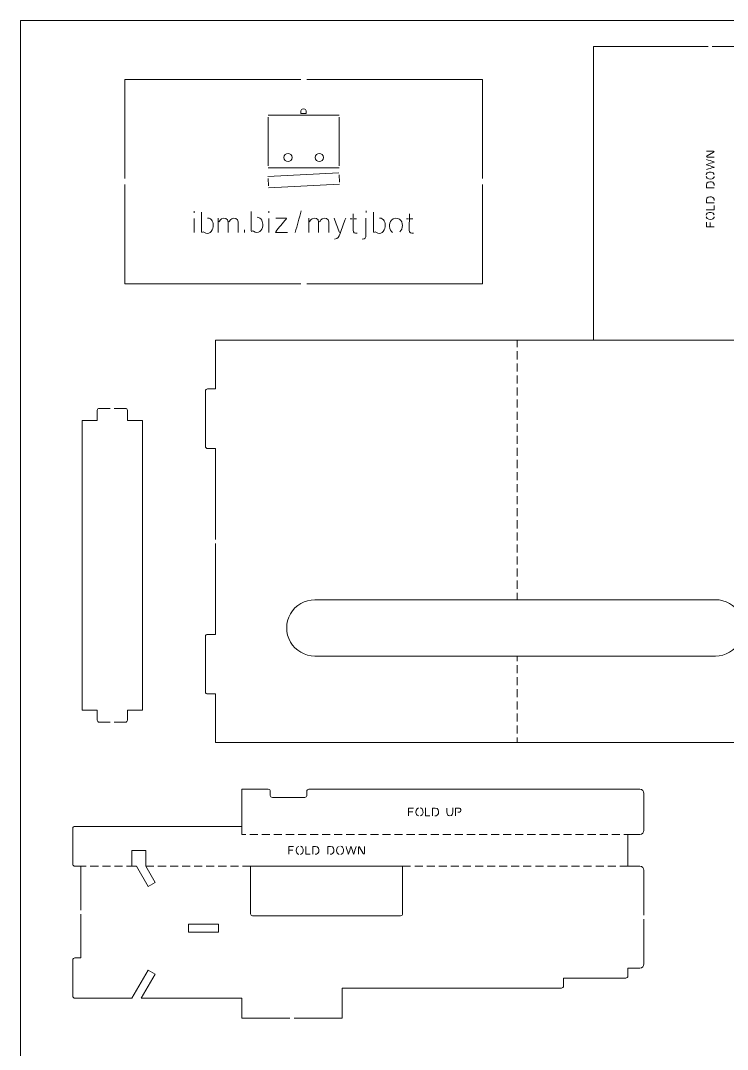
# Model space of a CAD drawing. Header units: centimetres. Extents: x -22.9 to 22.9, y -22.9 to 22.9.
# Drawn here: x -22.86 to -5.29, y -2.71 to 22.86 of the extents above; entities that cross this region are included whole.
import ezdxf

# ---------------------------------------------------------------- set-up
doc = ezdxf.new("R2010")
doc.units = ezdxf.units.CM
doc.header["$MEASUREMENT"] = 0
doc.layers.add('cut', color=7, linetype='Continuous')

msp = doc.modelspace()

# ---------------------------------------------------------------- linework, layer by layer
at = {"layer": 'cut', "color": 1, "lineweight": 0}
for points, knots in [([(-22.86, -22.86), (-22.86, -22.86), (22.86, -22.86), (22.86, -22.86), (22.86, -22.86), (22.86, -22.86), (22.86, 22.86), (22.86, 22.86), (22.86, 22.86), (22.86, 22.86), (-22.86, 22.86), (-22.86, 22.86), (-22.86, 22.86), (-22.86, 22.86), (-22.86, -22.86), (-22.86, -22.86)], [0, 0, 0, 0, 0.2, 0.2, 0.2, 0.2, 0.4, 0.4, 0.4, 0.4, 0.6, 0.6, 0.6, 0.6, 1, 1, 1, 1]), ([(-15.89123, 20.59799), (-15.89123, 20.59799), (-15.89123, 20.54719), (-15.89123, 20.54719), (-15.89123, 20.54719), (-15.89123, 20.54719), (-15.75562, 20.54719), (-15.75562, 20.54719), (-15.75562, 20.54719), (-15.75562, 20.54719), (-15.75562, 20.59799), (-15.75562, 20.59799), (-15.75562, 20.59799), (-15.75562, 20.62233), (-15.76857, 20.64491), (-15.78952, 20.6569), (-15.78952, 20.6569), (-15.81048, 20.6689), (-15.83634, 20.6689), (-15.85733, 20.6569), (-15.85733, 20.6569), (-15.87828, 20.64491), (-15.89123, 20.62233), (-15.89123, 20.59799)], [0, 0, 0, 0, 0.14285714, 0.14285714, 0.14285714, 0.14285714, 0.28571429, 0.28571429, 0.28571429, 0.28571429, 0.42857143, 0.42857143, 0.42857143, 0.42857143, 0.57142857, 0.57142857, 0.57142857, 0.57142857, 0.71428571, 0.71428571, 0.71428571, 0.71428571, 1, 1, 1, 1]), ([(-16.10851, 19.45675), (-16.10851, 19.51284), (-16.15401, 19.55835), (-16.21018, 19.55835), (-16.21018, 19.55835), (-16.26634, 19.55835), (-16.31188, 19.51284), (-16.31188, 19.45675), (-16.31188, 19.45675), (-16.31188, 19.40066), (-16.26634, 19.35515), (-16.21018, 19.35515), (-16.21018, 19.35515), (-16.15401, 19.35515), (-16.10851, 19.40066), (-16.10851, 19.45675)], [0, 0, 0, 0, 0.2, 0.2, 0.2, 0.2, 0.4, 0.4, 0.4, 0.4, 0.6, 0.6, 0.6, 0.6, 1, 1, 1, 1]), ([(-15.32926, 19.45675), (-15.32926, 19.51284), (-15.37476, 19.55835), (-15.43093, 19.55835), (-15.43093, 19.55835), (-15.48709, 19.55835), (-15.53263, 19.51284), (-15.53263, 19.45675), (-15.53263, 19.45675), (-15.53263, 19.40066), (-15.48709, 19.35515), (-15.43093, 19.35515), (-15.43093, 19.35515), (-15.37476, 19.35515), (-15.32926, 19.40066), (-15.32926, 19.45675)], [0, 0, 0, 0, 0.2, 0.2, 0.2, 0.2, 0.4, 0.4, 0.4, 0.4, 0.6, 0.6, 0.6, 0.6, 1, 1, 1, 1]), ([(-5.61591, 19.46875), (-5.61591, 19.46875), (-5.79237, 19.46733), (-5.79237, 19.46733), (-5.79237, 19.46733), (-5.81353, 19.46733), (-5.8129, 19.48356), (-5.79342, 19.4945), (-5.79342, 19.4945), (-5.79342, 19.4945), (-5.63097, 19.58587), (-5.63097, 19.58587), (-5.63097, 19.58587), (-5.6115, 19.59645), (-5.61086, 19.61303), (-5.63203, 19.61303), (-5.63203, 19.61303), (-5.63203, 19.61303), (-5.80849, 19.61162), (-5.80849, 19.61162)], [0, 0, 0, 0, 0.16666667, 0.16666667, 0.16666667, 0.16666667, 0.33333333, 0.33333333, 0.33333333, 0.33333333, 0.5, 0.5, 0.5, 0.5, 0.66666667, 0.66666667, 0.66666667, 0.66666667, 1, 1, 1, 1]), ([(-5.80503, 19.15936), (-5.74569, 19.17629), (-5.68632, 19.19323), (-5.62698, 19.20981), (-5.62698, 19.20981), (-5.61446, 19.21333), (-5.61742, 19.21616), (-5.62751, 19.21933), (-5.62751, 19.21933), (-5.68368, 19.23768), (-5.7398, 19.25602), (-5.79596, 19.27436), (-5.79596, 19.27436), (-5.80874, 19.2786), (-5.8068, 19.28177), (-5.79544, 19.28565), (-5.79544, 19.28565), (-5.73927, 19.30435), (-5.68311, 19.32305), (-5.62698, 19.34175), (-5.62698, 19.34175), (-5.61654, 19.34527), (-5.61308, 19.3481), (-5.62645, 19.35198), (-5.62645, 19.35198), (-5.68653, 19.36997), (-5.74658, 19.38796), (-5.80665, 19.40595)], [0, 0, 0, 0, 0.125, 0.125, 0.125, 0.125, 0.25, 0.25, 0.25, 0.25, 0.375, 0.375, 0.375, 0.375, 0.5, 0.5, 0.5, 0.5, 0.625, 0.625, 0.625, 0.625, 0.75, 0.75, 0.75, 0.75, 1, 1, 1, 1]), ([(-5.81219, 19.02777), (-5.80845, 19.04506), (-5.80112, 19.06058), (-5.78757, 19.07222), (-5.78757, 19.07222), (-5.73455, 19.11773), (-5.63492, 19.10221), (-5.6122, 19.0313)], [0, 0, 0, 0, 0.33333333, 0.33333333, 0.33333333, 0.33333333, 1, 1, 1, 1]), ([(-5.6122, 18.98861), (-5.61901, 18.9611), (-5.63887, 18.93676), (-5.66512, 18.92582), (-5.66512, 18.92582), (-5.7156, 18.90465), (-5.79286, 18.92688), (-5.81057, 18.98191)], [0, 0, 0, 0, 0.33333333, 0.33333333, 0.33333333, 0.33333333, 1, 1, 1, 1]), ([(-5.61527, 18.76495), (-5.61527, 18.81152), (-5.6315, 18.84151), (-5.67838, 18.85209), (-5.67838, 18.85209), (-5.74192, 18.86655), (-5.80785, 18.84539), (-5.80856, 18.77307), (-5.80856, 18.77307), (-5.80874, 18.75366), (-5.80891, 18.73426), (-5.80909, 18.71486), (-5.80909, 18.71486), (-5.80923, 18.70181), (-5.80246, 18.70392), (-5.79173, 18.70392), (-5.79173, 18.70392), (-5.73433, 18.70392), (-5.67694, 18.70392), (-5.61954, 18.70392)], [0, 0, 0, 0, 0.16666667, 0.16666667, 0.16666667, 0.16666667, 0.33333333, 0.33333333, 0.33333333, 0.33333333, 0.5, 0.5, 0.5, 0.5, 0.66666667, 0.66666667, 0.66666667, 0.66666667, 1, 1, 1, 1]), ([(-5.61527, 18.38889), (-5.61527, 18.43581), (-5.6315, 18.46545), (-5.67838, 18.47638), (-5.67838, 18.47638), (-5.74192, 18.49085), (-5.80785, 18.46968), (-5.80856, 18.39736), (-5.80856, 18.39736), (-5.80874, 18.37796), (-5.80891, 18.35855), (-5.80909, 18.33915), (-5.80909, 18.33915), (-5.80923, 18.3261), (-5.80246, 18.32821), (-5.79173, 18.32821), (-5.79173, 18.32821), (-5.73433, 18.32821), (-5.67694, 18.32821), (-5.61954, 18.32821)], [0, 0, 0, 0, 0.16666667, 0.16666667, 0.16666667, 0.16666667, 0.33333333, 0.33333333, 0.33333333, 0.33333333, 0.5, 0.5, 0.5, 0.5, 0.66666667, 0.66666667, 0.66666667, 0.66666667, 1, 1, 1, 1]), ([(-5.8105, 18.15676), (-5.74993, 18.15676), (-5.68932, 18.15676), (-5.62871, 18.15676), (-5.62871, 18.15676), (-5.61979, 18.15676), (-5.61375, 18.15571), (-5.61386, 18.16629), (-5.61386, 18.16629), (-5.61418, 18.19945), (-5.6145, 18.23296), (-5.61481, 18.26613)], [0, 0, 0, 0, 0.25, 0.25, 0.25, 0.25, 0.5, 0.5, 0.5, 0.5, 1, 1, 1, 1]), ([(-18.35891, 18.09397), (-18.35923, 17.93275), (-18.35958, 17.77153), (-18.3599, 17.60996), (-18.3599, 17.60996), (-18.35993, 17.58915), (-18.34727, 17.59585), (-18.3346, 17.60467), (-18.3346, 17.60467), (-18.32095, 17.61419), (-18.31368, 17.61172), (-18.30046, 17.60255), (-18.30046, 17.60255), (-18.18132, 17.51824), (-18.08526, 17.62019), (-18.07122, 17.73837), (-18.07122, 17.73837), (-18.05923, 17.83926), (-18.10131, 17.94827), (-18.21279, 17.9518)], [0, 0, 0, 0, 0.16666667, 0.16666667, 0.16666667, 0.16666667, 0.33333333, 0.33333333, 0.33333333, 0.33333333, 0.5, 0.5, 0.5, 0.5, 0.66666667, 0.66666667, 0.66666667, 0.66666667, 1, 1, 1, 1]), ([(-17.70183, 17.59197), (-17.70144, 17.67699), (-17.70105, 17.76201), (-17.70066, 17.84703), (-17.70066, 17.84703), (-17.70031, 17.93487), (-17.78547, 17.97967), (-17.86326, 17.93099), (-17.86326, 17.93099), (-17.89324, 17.91229), (-17.9112, 17.88442), (-17.93145, 17.8562)], [0, 0, 0, 0, 0.25, 0.25, 0.25, 0.25, 0.5, 0.5, 0.5, 0.5, 1, 1, 1, 1]), ([(-17.67957, 17.8562), (-17.65932, 17.88442), (-17.64136, 17.91229), (-17.61137, 17.93099), (-17.61137, 17.93099), (-17.54466, 17.97261), (-17.44906, 17.94333), (-17.44927, 17.85867), (-17.44927, 17.85867), (-17.44948, 17.76977), (-17.4497, 17.68087), (-17.44991, 17.59197)], [0, 0, 0, 0, 0.25, 0.25, 0.25, 0.25, 0.5, 0.5, 0.5, 0.5, 1, 1, 1, 1]), ([(-17.12782, 18.11443), (-17.12814, 17.95286), (-17.12846, 17.79164), (-17.12881, 17.63042), (-17.12881, 17.63042), (-17.12885, 17.60961), (-17.11615, 17.61631), (-17.10348, 17.62513), (-17.10348, 17.62513), (-17.08986, 17.63465), (-17.0826, 17.63218), (-17.06933, 17.62301), (-17.06933, 17.62301), (-16.95023, 17.53835), (-16.85417, 17.64065), (-16.84013, 17.75883), (-16.84013, 17.75883), (-16.82814, 17.85973), (-16.87022, 17.96838), (-16.98167, 17.97226)], [0, 0, 0, 0, 0.16666667, 0.16666667, 0.16666667, 0.16666667, 0.33333333, 0.33333333, 0.33333333, 0.33333333, 0.5, 0.5, 0.5, 0.5, 0.66666667, 0.66666667, 0.66666667, 0.66666667, 1, 1, 1, 1]), ([(-16.51371, 17.94827), (-16.42904, 17.94863), (-16.34434, 17.94863), (-16.25964, 17.94898), (-16.25964, 17.94898), (-16.24164, 17.94933), (-16.24644, 17.93769), (-16.25526, 17.92711), (-16.25526, 17.92711), (-16.34264, 17.82233), (-16.43003, 17.71756), (-16.51741, 17.61278), (-16.51741, 17.61278), (-16.53085, 17.59691), (-16.52485, 17.59197), (-16.50679, 17.59197), (-16.50679, 17.59197), (-16.41119, 17.59197), (-16.31566, 17.59197), (-16.22009, 17.59197)], [0, 0, 0, 0, 0.16666667, 0.16666667, 0.16666667, 0.16666667, 0.33333333, 0.33333333, 0.33333333, 0.33333333, 0.5, 0.5, 0.5, 0.5, 0.66666667, 0.66666667, 0.66666667, 0.66666667, 1, 1, 1, 1]), ([(-15.45167, 17.59197), (-15.45128, 17.67699), (-15.45089, 17.76201), (-15.4505, 17.84703), (-15.4505, 17.84703), (-15.45015, 17.93487), (-15.53531, 17.97967), (-15.6131, 17.93099), (-15.6131, 17.93099), (-15.64309, 17.91229), (-15.66104, 17.88442), (-15.68129, 17.8562)], [0, 0, 0, 0, 0.25, 0.25, 0.25, 0.25, 0.5, 0.5, 0.5, 0.5, 1, 1, 1, 1]), ([(-15.42937, 17.8562), (-15.40916, 17.88442), (-15.3912, 17.91229), (-15.36122, 17.93099), (-15.36122, 17.93099), (-15.29447, 17.97261), (-15.1989, 17.94333), (-15.19908, 17.85867), (-15.19908, 17.85867), (-15.19933, 17.76977), (-15.19954, 17.68087), (-15.19975, 17.59197)], [0, 0, 0, 0, 0.25, 0.25, 0.25, 0.25, 0.5, 0.5, 0.5, 0.5, 1, 1, 1, 1]), ([(-14.77652, 17.94827), (-14.82316, 17.82163), (-14.8698, 17.69498), (-14.91647, 17.56833), (-14.91647, 17.56833), (-14.94497, 17.49072), (-14.96293, 17.42828), (-15.05486, 17.42898)], [0, 0, 0, 0, 0.33333333, 0.33333333, 0.33333333, 0.33333333, 1, 1, 1, 1]), ([(-14.59022, 18.05516), (-14.59022, 18.05516), (-14.59308, 17.65018), (-14.59308, 17.65018), (-14.59308, 17.65018), (-14.59347, 17.58985), (-14.55484, 17.56092), (-14.49141, 17.57503)], [0, 0, 0, 0, 0.33333333, 0.33333333, 0.33333333, 0.33333333, 1, 1, 1, 1]), ([(-14.36564, 17.43004), (-14.29329, 17.42228), (-14.2718, 17.46532), (-14.27226, 17.5267), (-14.27226, 17.5267), (-14.27321, 17.66746), (-14.2742, 17.80822), (-14.27519, 17.94898)], [0, 0, 0, 0, 0.33333333, 0.33333333, 0.33333333, 0.33333333, 1, 1, 1, 1]), ([(-14.08286, 18.09397), (-14.08321, 17.93275), (-14.08353, 17.77153), (-14.08384, 17.60996), (-14.08384, 17.60996), (-14.08388, 17.58915), (-14.07121, 17.59585), (-14.05855, 17.60467), (-14.05855, 17.60467), (-14.0449, 17.61419), (-14.03763, 17.61172), (-14.0244, 17.60255), (-14.0244, 17.60255), (-13.90527, 17.51824), (-13.80924, 17.62019), (-13.79517, 17.73837), (-13.79517, 17.73837), (-13.78317, 17.83926), (-13.82526, 17.94827), (-13.93674, 17.9518)], [0, 0, 0, 0, 0.16666667, 0.16666667, 0.16666667, 0.16666667, 0.33333333, 0.33333333, 0.33333333, 0.33333333, 0.5, 0.5, 0.5, 0.5, 0.66666667, 0.66666667, 0.66666667, 0.66666667, 1, 1, 1, 1]), ([(-13.4281, 17.60714), (-13.3494, 17.68157), (-13.34357, 17.85408), (-13.43646, 17.92111), (-13.43646, 17.92111), (-13.49844, 17.96556), (-13.5877, 17.9511), (-13.63871, 17.89783), (-13.63871, 17.89783), (-13.71039, 17.82268), (-13.70179, 17.64912), (-13.60904, 17.59197)], [0, 0, 0, 0, 0.25, 0.25, 0.25, 0.25, 0.5, 0.5, 0.5, 0.5, 1, 1, 1, 1]), ([(-13.19213, 18.05516), (-13.19213, 18.05516), (-13.19495, 17.65018), (-13.19495, 17.65018), (-13.19495, 17.65018), (-13.19541, 17.58985), (-13.15671, 17.56092), (-13.09331, 17.57503)], [0, 0, 0, 0, 0.33333333, 0.33333333, 0.33333333, 0.33333333, 1, 1, 1, 1]), ([(-5.81219, 18.02483), (-5.80845, 18.04211), (-5.80112, 18.05763), (-5.78757, 18.06928), (-5.78757, 18.06928), (-5.73455, 18.11478), (-5.63492, 18.09926), (-5.6122, 18.02835)], [0, 0, 0, 0, 0.33333333, 0.33333333, 0.33333333, 0.33333333, 1, 1, 1, 1]), ([(-5.6122, 17.98531), (-5.61901, 17.95815), (-5.63887, 17.93381), (-5.66512, 17.92252), (-5.66512, 17.92252), (-5.7156, 17.90171), (-5.79286, 17.92358), (-5.81057, 17.97896)], [0, 0, 0, 0, 0.33333333, 0.33333333, 0.33333333, 0.33333333, 1, 1, 1, 1]), ([(-5.61432, 17.73343), (-5.67718, 17.73343), (-5.74001, 17.73308), (-5.80288, 17.73308), (-5.80288, 17.73308), (-5.81053, 17.73308), (-5.81004, 17.73837), (-5.81004, 17.74472), (-5.81004, 17.74472), (-5.81004, 17.7807), (-5.81004, 17.81704), (-5.81004, 17.85302)], [0, 0, 0, 0, 0.25, 0.25, 0.25, 0.25, 0.5, 0.5, 0.5, 0.5, 1, 1, 1, 1]), ([(-18.21318, 13.7033), (-18.22644, 13.7033), (-18.23918, 13.69801), (-18.24856, 13.68848), (-18.24856, 13.68848), (-18.25795, 13.67931), (-18.2632, 13.66626), (-18.2632, 13.6532)], [0, 0, 0, 0, 0.33333333, 0.33333333, 0.33333333, 0.33333333, 1, 1, 1, 1]), ([(-20.90519, 13.22105), (-20.91844, 13.22105), (-20.93116, 13.21576), (-20.94055, 13.20659), (-20.94055, 13.20659), (-20.94992, 13.19706), (-20.95518, 13.18436), (-20.95518, 13.17131)], [0, 0, 0, 0, 0.33333333, 0.33333333, 0.33333333, 0.33333333, 1, 1, 1, 1]), ([(-20.20518, 13.17131), (-20.20518, 13.18436), (-20.21045, 13.19706), (-20.21983, 13.20659), (-20.21983, 13.20659), (-20.2292, 13.21576), (-20.24192, 13.22105), (-20.25518, 13.22105)], [0, 0, 0, 0, 0.33333333, 0.33333333, 0.33333333, 0.33333333, 1, 1, 1, 1]), ([(-18.2632, 12.27317), (-18.2632, 12.25991), (-18.25791, 12.24717), (-18.24853, 12.23779), (-18.24853, 12.23779), (-18.23918, 12.22844), (-18.22644, 12.22318), (-18.21318, 12.22318)], [0, 0, 0, 0, 0.33333333, 0.33333333, 0.33333333, 0.33333333, 1, 1, 1, 1]), ([(-15.5442, 8.46416), (-15.79429, 8.46416), (-16.02539, 8.33074), (-16.15042, 8.11417), (-16.15042, 8.11417), (-16.27548, 7.8976), (-16.27548, 7.63076), (-16.15042, 7.41419), (-16.15042, 7.41419), (-16.02539, 7.19758), (-15.79429, 7.06416), (-15.5442, 7.06416)], [0, 0, 0, 0, 0.25, 0.25, 0.25, 0.25, 0.5, 0.5, 0.5, 0.5, 1, 1, 1, 1]), ([(-5.58218, 7.06518), (-5.3321, 7.06518), (-5.10099, 7.1986), (-4.97593, 7.41518), (-4.97593, 7.41518), (-4.85091, 7.63175), (-4.85091, 7.89859), (-4.97593, 8.11516), (-4.97593, 8.11516), (-5.10099, 8.33176), (-5.3321, 8.46518), (-5.58215, 8.46518)], [0, 0, 0, 0, 0.25, 0.25, 0.25, 0.25, 0.5, 0.5, 0.5, 0.5, 1, 1, 1, 1]), ([(-18.21318, 7.60317), (-18.22644, 7.60317), (-18.23918, 7.59788), (-18.24856, 7.58853), (-18.24856, 7.58853), (-18.25795, 7.57915), (-18.2632, 7.56645), (-18.2632, 7.55315)], [0, 0, 0, 0, 0.33333333, 0.33333333, 0.33333333, 0.33333333, 1, 1, 1, 1]), ([(-18.2632, 6.17319), (-18.2632, 6.15992), (-18.25791, 6.14719), (-18.24853, 6.1378), (-18.24853, 6.1378), (-18.23918, 6.12845), (-18.22644, 6.12316), (-18.21318, 6.12316)], [0, 0, 0, 0, 0.33333333, 0.33333333, 0.33333333, 0.33333333, 1, 1, 1, 1]), ([(-20.95518, 5.47116), (-20.95518, 5.45793), (-20.94992, 5.44519), (-20.94055, 5.43581), (-20.94055, 5.43581), (-20.93116, 5.42643), (-20.91844, 5.42117), (-20.90519, 5.42117)], [0, 0, 0, 0, 0.33333333, 0.33333333, 0.33333333, 0.33333333, 1, 1, 1, 1]), ([(-20.25518, 5.42117), (-20.24192, 5.42117), (-20.2292, 5.42643), (-20.21983, 5.43581), (-20.21983, 5.43581), (-20.21045, 5.44519), (-20.20518, 5.45793), (-20.20518, 5.47116)], [0, 0, 0, 0, 0.33333333, 0.33333333, 0.33333333, 0.33333333, 1, 1, 1, 1]), ([(-13.21368, 3.09266), (-13.21375, 3.15549), (-13.21382, 3.21832), (-13.21389, 3.28115), (-13.21389, 3.28115), (-13.21389, 3.28884), (-13.20871, 3.28835), (-13.20246, 3.28835), (-13.20246, 3.28835), (-13.16627, 3.28835), (-13.13007, 3.28835), (-13.09391, 3.28835)], [0, 0, 0, 0, 0.25, 0.25, 0.25, 0.25, 0.5, 0.5, 0.5, 0.5, 1, 1, 1, 1]), ([(-12.96162, 3.09266), (-12.98896, 3.09947), (-13.01341, 3.11933), (-13.02435, 3.14558), (-13.02435, 3.14558), (-13.04544, 3.19606), (-13.02332, 3.27328), (-12.96801, 3.29103)], [0, 0, 0, 0, 0.33333333, 0.33333333, 0.33333333, 0.33333333, 1, 1, 1, 1]), ([(-12.92222, 3.29265), (-12.905, 3.28891), (-12.88955, 3.28157), (-12.87791, 3.26803), (-12.87791, 3.26803), (-12.83226, 3.215), (-12.84792, 3.11538), (-12.91883, 3.09266)], [0, 0, 0, 0, 0.33333333, 0.33333333, 0.33333333, 0.33333333, 1, 1, 1, 1]), ([(-12.79038, 3.2893), (-12.79038, 3.22869), (-12.79038, 3.16812), (-12.79038, 3.10751), (-12.79038, 3.10751), (-12.79038, 3.09859), (-12.7912, 3.09255), (-12.78086, 3.09266), (-12.78086, 3.09266), (-12.74749, 3.09298), (-12.71415, 3.09329), (-12.68078, 3.09361)], [0, 0, 0, 0, 0.25, 0.25, 0.25, 0.25, 0.5, 0.5, 0.5, 0.5, 1, 1, 1, 1]), ([(-12.55804, 3.09266), (-12.5112, 3.09266), (-12.48156, 3.10885), (-12.4708, 3.15574), (-12.4708, 3.15574), (-12.45627, 3.21931), (-12.47747, 3.28524), (-12.54965, 3.28591), (-12.54965, 3.28591), (-12.56909, 3.28609), (-12.58852, 3.2863), (-12.60796, 3.28648), (-12.60796, 3.28648), (-12.62098, 3.28658), (-12.619, 3.27981), (-12.619, 3.26908), (-12.619, 3.26908), (-12.619, 3.21169), (-12.619, 3.15433), (-12.619, 3.09693)], [0, 0, 0, 0, 0.16666667, 0.16666667, 0.16666667, 0.16666667, 0.33333333, 0.33333333, 0.33333333, 0.33333333, 0.5, 0.5, 0.5, 0.5, 0.66666667, 0.66666667, 0.66666667, 0.66666667, 1, 1, 1, 1]), ([(-12.25931, 3.28789), (-12.25931, 3.25525), (-12.25931, 3.22266), (-12.25931, 3.19003), (-12.25931, 3.19003), (-12.25931, 3.13729), (-12.24891, 3.09047), (-12.18392, 3.09273), (-12.18392, 3.09273), (-12.12374, 3.09481), (-12.11601, 3.14036), (-12.11601, 3.18844), (-12.11601, 3.18844), (-12.11601, 3.22195), (-12.11601, 3.25543), (-12.11601, 3.28895)], [0, 0, 0, 0, 0.2, 0.2, 0.2, 0.2, 0.4, 0.4, 0.4, 0.4, 0.6, 0.6, 0.6, 0.6, 1, 1, 1, 1]), ([(-12.04602, 3.09266), (-12.04602, 3.15217), (-12.04602, 3.21172), (-12.04602, 3.27124), (-12.04602, 3.27124), (-12.04602, 3.28411), (-12.04645, 3.28598), (-12.03318, 3.28619), (-12.03318, 3.28619), (-12.01272, 3.28651), (-11.99222, 3.28683), (-11.97173, 3.28715), (-11.97173, 3.28715), (-11.95511, 3.28739), (-11.93825, 3.28524), (-11.92685, 3.27568), (-11.92685, 3.27568), (-11.89846, 3.2518), (-11.90541, 3.19489), (-11.94336, 3.18431), (-11.94336, 3.18431), (-11.95737, 3.18043), (-11.97286, 3.18195), (-11.98721, 3.18195)], [0, 0, 0, 0, 0.14285714, 0.14285714, 0.14285714, 0.14285714, 0.28571429, 0.28571429, 0.28571429, 0.28571429, 0.42857143, 0.42857143, 0.42857143, 0.42857143, 0.57142857, 0.57142857, 0.57142857, 0.57142857, 0.71428571, 0.71428571, 0.71428571, 0.71428571, 1, 1, 1, 1]), ([(-16.19137, 2.13875), (-16.19141, 2.20158), (-16.19148, 2.26444), (-16.19155, 2.32727), (-16.19155, 2.32727), (-16.19155, 2.33496), (-16.1864, 2.33443), (-16.18012, 2.33443), (-16.18012, 2.33443), (-16.14392, 2.33443), (-16.10777, 2.33443), (-16.07157, 2.33443)], [0, 0, 0, 0, 0.25, 0.25, 0.25, 0.25, 0.5, 0.5, 0.5, 0.5, 1, 1, 1, 1]), ([(-15.93928, 2.1366), (-15.96665, 2.14344), (-15.99103, 2.1633), (-16.002, 2.18955), (-16.002, 2.18955), (-16.0231, 2.24003), (-16.00098, 2.31725), (-15.9457, 2.33496)], [0, 0, 0, 0, 0.33333333, 0.33333333, 0.33333333, 0.33333333, 1, 1, 1, 1]), ([(-15.89987, 2.33662), (-15.88266, 2.33288), (-15.86721, 2.32554), (-15.85556, 2.312), (-15.85556, 2.312), (-15.80991, 2.25898), (-15.82554, 2.15932), (-15.89649, 2.1366)], [0, 0, 0, 0, 0.33333333, 0.33333333, 0.33333333, 0.33333333, 1, 1, 1, 1]), ([(-15.76804, 2.33493), (-15.76804, 2.27436), (-15.76804, 2.21375), (-15.76804, 2.15314), (-15.76804, 2.15314), (-15.76804, 2.14422), (-15.76885, 2.13818), (-15.75852, 2.13829), (-15.75852, 2.13829), (-15.72514, 2.13861), (-15.6918, 2.13892), (-15.65843, 2.13924)], [0, 0, 0, 0, 0.25, 0.25, 0.25, 0.25, 0.5, 0.5, 0.5, 0.5, 1, 1, 1, 1]), ([(-15.53567, 2.1397), (-15.48885, 2.1397), (-15.45918, 2.15593), (-15.44846, 2.20278), (-15.44846, 2.20278), (-15.43389, 2.26635), (-15.45513, 2.33228), (-15.52727, 2.33295), (-15.52727, 2.33295), (-15.54674, 2.33316), (-15.56618, 2.33334), (-15.58562, 2.33352), (-15.58562, 2.33352), (-15.59864, 2.33362), (-15.59663, 2.32685), (-15.59663, 2.31613), (-15.59663, 2.31613), (-15.59663, 2.25876), (-15.59663, 2.20137), (-15.59663, 2.14397)], [0, 0, 0, 0, 0.16666667, 0.16666667, 0.16666667, 0.16666667, 0.33333333, 0.33333333, 0.33333333, 0.33333333, 0.5, 0.5, 0.5, 0.5, 0.66666667, 0.66666667, 0.66666667, 0.66666667, 1, 1, 1, 1]), ([(-15.15985, 2.1397), (-15.11304, 2.1397), (-15.0834, 2.15593), (-15.07264, 2.20278), (-15.07264, 2.20278), (-15.05807, 2.26635), (-15.07931, 2.33228), (-15.15149, 2.33295), (-15.15149, 2.33295), (-15.17089, 2.33316), (-15.19037, 2.33334), (-15.2098, 2.33352), (-15.2098, 2.33352), (-15.22282, 2.33362), (-15.22081, 2.32685), (-15.22081, 2.31613), (-15.22081, 2.31613), (-15.22081, 2.25876), (-15.22081, 2.20137), (-15.22081, 2.14397)], [0, 0, 0, 0, 0.16666667, 0.16666667, 0.16666667, 0.16666667, 0.33333333, 0.33333333, 0.33333333, 0.33333333, 0.5, 0.5, 0.5, 0.5, 0.66666667, 0.66666667, 0.66666667, 0.66666667, 1, 1, 1, 1]), ([(-14.93626, 2.1366), (-14.96364, 2.14344), (-14.98801, 2.1633), (-14.99898, 2.18955), (-14.99898, 2.18955), (-15.02008, 2.24003), (-14.99796, 2.31725), (-14.94265, 2.33496)], [0, 0, 0, 0, 0.33333333, 0.33333333, 0.33333333, 0.33333333, 1, 1, 1, 1]), ([(-14.89686, 2.33662), (-14.87964, 2.33288), (-14.86419, 2.32554), (-14.85251, 2.312), (-14.85251, 2.312), (-14.8069, 2.25898), (-14.82253, 2.15932), (-14.89347, 2.1366)], [0, 0, 0, 0, 0.33333333, 0.33333333, 0.33333333, 0.33333333, 1, 1, 1, 1]), ([(-14.76527, 2.32946), (-14.74844, 2.27012), (-14.73161, 2.21075), (-14.71479, 2.15141), (-14.71479, 2.15141), (-14.71122, 2.13885), (-14.70861, 2.14182), (-14.7053, 2.15194), (-14.7053, 2.15194), (-14.68695, 2.20807), (-14.66857, 2.26423), (-14.65023, 2.32036), (-14.65023, 2.32036), (-14.64603, 2.33313), (-14.643, 2.33122), (-14.63919, 2.31983), (-14.63919, 2.31983), (-14.62042, 2.2637), (-14.60162, 2.20754), (-14.58285, 2.15141), (-14.58285, 2.15141), (-14.57936, 2.14097), (-14.57671, 2.13751), (-14.57269, 2.15088), (-14.57269, 2.15088), (-14.55473, 2.21093), (-14.53674, 2.271), (-14.51878, 2.33105)], [0, 0, 0, 0, 0.125, 0.125, 0.125, 0.125, 0.25, 0.25, 0.25, 0.25, 0.375, 0.375, 0.375, 0.375, 0.5, 0.5, 0.5, 0.5, 0.625, 0.625, 0.625, 0.625, 0.75, 0.75, 0.75, 0.75, 1, 1, 1, 1]), ([(-14.45588, 2.14034), (-14.45588, 2.14034), (-14.45733, 2.3168), (-14.45733, 2.3168), (-14.45733, 2.3168), (-14.45751, 2.33793), (-14.44103, 2.33729), (-14.43013, 2.31785), (-14.43013, 2.31785), (-14.43013, 2.31785), (-14.33897, 2.15536), (-14.33897, 2.15536), (-14.33897, 2.15536), (-14.32807, 2.13593), (-14.3116, 2.13529), (-14.31177, 2.15642), (-14.31177, 2.15642), (-14.31177, 2.15642), (-14.31322, 2.33288), (-14.31322, 2.33288)], [0, 0, 0, 0, 0.16666667, 0.16666667, 0.16666667, 0.16666667, 0.33333333, 0.33333333, 0.33333333, 0.33333333, 0.5, 0.5, 0.5, 0.5, 0.66666667, 0.66666667, 0.66666667, 0.66666667, 1, 1, 1, 1])]:
    msp.add_open_spline(points, degree=3, knots=knots, dxfattribs=at)
for points in [[(-8.61219, 22.21406), (-8.61219, 22.21406), (-8.61219, 14.91403), (-8.61219, 14.91403)], [(-8.61219, 22.21406), (-8.61219, 22.21406), (-5.76217, 22.21406), (-5.76217, 22.21406)], [(-5.66219, 22.21406), (-5.66219, 22.21406), (-2.81221, 22.21406), (-2.81221, 22.21406)], [(-20.26459, 18.93464), (-20.26459, 18.93464), (-20.26459, 21.39844), (-20.26459, 21.39844)], [(-20.26459, 21.39844), (-20.26459, 21.39844), (-15.89578, 21.39844), (-15.89578, 21.39844)], [(-15.74338, 21.39844), (-15.74338, 21.39844), (-11.37458, 21.39844), (-11.37458, 21.39844)], [(-11.37458, 18.93464), (-11.37458, 18.93464), (-11.37458, 21.39844), (-11.37458, 21.39844)], [(-16.70227, 20.50944), (-16.70227, 20.50944), (-14.93693, 20.50944), (-14.93693, 20.50944)], [(-16.70227, 19.25038), (-16.70227, 19.25038), (-16.70227, 20.45935), (-16.70227, 20.45935)], [(-14.93693, 20.45935), (-14.93693, 20.45935), (-14.93693, 19.25038), (-14.93693, 19.25038)], [(-14.93693, 19.20028), (-14.93693, 19.20028), (-16.70227, 19.20028), (-16.70227, 19.20028)], [(-16.70858, 18.98685), (-16.70858, 18.98685), (-14.94568, 19.07893), (-14.94568, 19.07893)], [(-16.69613, 18.74908), (-16.69613, 18.74908), (-16.70597, 18.93676), (-16.70597, 18.93676)], [(-14.94303, 19.02918), (-14.94303, 19.02918), (-14.93323, 18.84115), (-14.93323, 18.84115)], [(-20.26459, 16.31844), (-20.26459, 16.31844), (-20.26459, 18.78224), (-20.26459, 18.78224)], [(-14.93058, 18.79141), (-14.93058, 18.79141), (-16.69352, 18.69898), (-16.69352, 18.69898)], [(-11.37458, 16.31844), (-11.37458, 16.31844), (-11.37458, 18.78224), (-11.37458, 18.78224)], [(-18.54585, 18.07739), (-18.54585, 18.0915), (-18.54585, 18.10526), (-18.54585, 18.11937)], [(-18.54447, 17.59197), (-18.54447, 17.70874), (-18.54447, 17.82551), (-18.54447, 17.94263)], [(-17.94676, 17.94545), (-17.94676, 17.82833), (-17.94676, 17.71156), (-17.94676, 17.59479)], [(-16.68502, 18.07739), (-16.68502, 18.0915), (-16.68502, 18.10526), (-16.68502, 18.11937)], [(-16.68364, 17.59197), (-16.68364, 17.70874), (-16.68364, 17.82551), (-16.68364, 17.94263)], [(-15.88241, 18.1289), (-15.93251, 17.95004), (-15.9826, 17.77083), (-16.03269, 17.59197)], [(-15.6966, 17.94545), (-15.6966, 17.82833), (-15.6966, 17.71156), (-15.6966, 17.59479)], [(-14.931, 17.58915), (-14.97552, 17.70803), (-15.02008, 17.82656), (-15.0646, 17.94545)], [(-14.61248, 17.93416), (-14.63012, 17.93416), (-14.64772, 17.93416), (-14.66536, 17.93416)], [(-14.50672, 17.93557), (-14.52714, 17.93557), (-14.54753, 17.93557), (-14.56796, 17.93557)], [(-14.26962, 18.0908), (-14.26962, 18.10314), (-14.26962, 18.11514), (-14.26962, 18.12713)], [(-13.21439, 17.93416), (-13.23203, 17.93416), (-13.24963, 17.93416), (-13.26727, 17.93416)], [(-13.10862, 17.93557), (-13.12905, 17.93557), (-13.14944, 17.93557), (-13.16987, 17.93557)], [(-17.28989, 17.59197), (-17.28989, 17.61313), (-17.28989, 17.63465), (-17.28989, 17.65582)], [(-5.71433, 17.8375), (-5.71433, 17.80646), (-5.71433, 17.77576), (-5.71433, 17.74472)], [(-20.26459, 16.31844), (-20.26459, 16.31844), (-15.89578, 16.31844), (-15.89578, 16.31844)], [(-15.74338, 16.31844), (-15.74338, 16.31844), (-11.37458, 16.31844), (-11.37458, 16.31844)], [(-18.01319, 13.7033), (-18.01319, 13.7033), (-18.01319, 14.91333), (-18.01319, 14.91333)], [(-2.81319, 14.91333), (-2.81319, 14.91333), (-18.01319, 14.91333), (-18.01319, 14.91333)], [(-10.5132, 14.73905), (-10.5132, 14.73905), (-10.5132, 14.91333), (-10.5132, 14.91333)], [(-10.31219, 14.91403), (-10.31219, 14.91403), (-10.31219, 14.91333), (-10.31219, 14.91333)], [(-10.5132, 14.43919), (-10.5132, 14.43919), (-10.5132, 14.63922), (-10.5132, 14.63922)], [(-10.5132, 14.13933), (-10.5132, 14.13933), (-10.5132, 14.339), (-10.5132, 14.339)], [(-10.5132, 13.83912), (-10.5132, 13.83912), (-10.5132, 14.03914), (-10.5132, 14.03914)], [(-18.2632, 12.27317), (-18.2632, 12.27317), (-18.2632, 13.6532), (-18.2632, 13.6532)], [(-18.21318, 13.7033), (-18.21318, 13.7033), (-18.01319, 13.7033), (-18.01319, 13.7033)], [(-10.5132, 13.53926), (-10.5132, 13.53926), (-10.5132, 13.73928), (-10.5132, 13.73928)], [(-10.5132, 13.23904), (-10.5132, 13.23904), (-10.5132, 13.43907), (-10.5132, 13.43907)], [(-20.95518, 13.17131), (-20.95518, 13.17131), (-20.95518, 12.92119), (-20.95518, 12.92119)], [(-20.90519, 13.22105), (-20.90519, 13.22105), (-20.63019, 13.22105), (-20.63019, 13.22105)], [(-20.53018, 13.22105), (-20.53018, 13.22105), (-20.25518, 13.22105), (-20.25518, 13.22105)], [(-20.20518, 13.17131), (-20.20518, 13.17131), (-20.20518, 12.92119), (-20.20518, 12.92119)], [(-10.5132, 12.93918), (-10.5132, 12.93918), (-10.5132, 13.13921), (-10.5132, 13.13921)], [(-21.33019, 5.72117), (-21.33019, 5.72117), (-21.33019, 12.92119), (-21.33019, 12.92119)], [(-21.33019, 12.92119), (-21.33019, 12.92119), (-20.95518, 12.92119), (-20.95518, 12.92119)], [(-20.20518, 12.92119), (-20.20518, 12.92119), (-19.83016, 12.92119), (-19.83016, 12.92119)], [(-19.83018, 5.72117), (-19.83018, 5.72117), (-19.83018, 12.92119), (-19.83018, 12.92119)], [(-10.5132, 12.63932), (-10.5132, 12.63932), (-10.5132, 12.83899), (-10.5132, 12.83899)], [(-10.5132, 12.33918), (-10.5132, 12.33918), (-10.5132, 12.53913), (-10.5132, 12.53913)], [(-18.01319, 12.22318), (-18.01319, 12.22318), (-18.21318, 12.22318), (-18.21318, 12.22318)], [(-18.01319, 9.96318), (-18.01319, 9.96318), (-18.01319, 12.22318), (-18.01319, 12.22318)], [(-10.5132, 12.03917), (-10.5132, 12.03917), (-10.5132, 12.23916), (-10.5132, 12.23916)], [(-10.5132, 11.73917), (-10.5132, 11.73917), (-10.5132, 11.93916), (-10.5132, 11.93916)], [(-10.5132, 11.43917), (-10.5132, 11.43917), (-10.5132, 11.63916), (-10.5132, 11.63916)], [(-10.5132, 11.13917), (-10.5132, 11.13917), (-10.5132, 11.33916), (-10.5132, 11.33916)], [(-10.5132, 10.83917), (-10.5132, 10.83917), (-10.5132, 11.03916), (-10.5132, 11.03916)], [(-10.5132, 10.53916), (-10.5132, 10.53916), (-10.5132, 10.73919), (-10.5132, 10.73919)], [(-10.5132, 10.23916), (-10.5132, 10.23916), (-10.5132, 10.43919), (-10.5132, 10.43919)], [(-10.5132, 9.93916), (-10.5132, 9.93916), (-10.5132, 10.13918), (-10.5132, 10.13918)], [(-18.01319, 7.60317), (-18.01319, 7.60317), (-18.01319, 9.86317), (-18.01319, 9.86317)], [(-10.5132, 9.63916), (-10.5132, 9.63916), (-10.5132, 9.83918), (-10.5132, 9.83918)], [(-10.5132, 9.33915), (-10.5132, 9.33915), (-10.5132, 9.53918), (-10.5132, 9.53918)], [(-10.5132, 9.03919), (-10.5132, 9.03919), (-10.5132, 9.23918), (-10.5132, 9.23918)], [(-10.5132, 8.73919), (-10.5132, 8.73919), (-10.5132, 8.93918), (-10.5132, 8.93918)], [(-10.5132, 8.46416), (-10.5132, 8.46416), (-15.5442, 8.46416), (-15.5442, 8.46416)], [(-10.5132, 8.46518), (-10.5132, 8.46518), (-10.5132, 8.63917), (-10.5132, 8.63917)], [(-10.5132, 8.46518), (-10.5132, 8.46518), (-10.31318, 8.46518), (-10.31318, 8.46518)], [(-10.31318, 8.46518), (-10.31318, 8.46518), (-5.58218, 8.46518), (-5.58218, 8.46518)], [(-18.2632, 6.17319), (-18.2632, 6.17319), (-18.2632, 7.55315), (-18.2632, 7.55315)], [(-18.21318, 7.60317), (-18.21318, 7.60317), (-18.01319, 7.60317), (-18.01319, 7.60317)], [(-15.5442, 7.06416), (-15.5442, 7.06416), (-10.5132, 7.06416), (-10.5132, 7.06416)], [(-10.5132, 7.06518), (-10.5132, 7.06518), (-10.31318, 7.06518), (-10.31318, 7.06518)], [(-10.5132, 6.93967), (-10.5132, 6.93967), (-10.5132, 7.06518), (-10.5132, 7.06518)], [(-5.58218, 7.06518), (-5.58218, 7.06518), (-10.31318, 7.06518), (-10.31318, 7.06518)], [(-10.5132, 6.63966), (-10.5132, 6.63966), (-10.5132, 6.83965), (-10.5132, 6.83965)], [(-10.5132, 6.33966), (-10.5132, 6.33966), (-10.5132, 6.53969), (-10.5132, 6.53969)], [(-10.5132, 6.03966), (-10.5132, 6.03966), (-10.5132, 6.23968), (-10.5132, 6.23968)], [(-18.01319, 6.12316), (-18.01319, 6.12316), (-18.21318, 6.12316), (-18.21318, 6.12316)], [(-18.01319, 4.91317), (-18.01319, 4.91317), (-18.01319, 6.12316), (-18.01319, 6.12316)], [(-10.5132, 5.73966), (-10.5132, 5.73966), (-10.5132, 5.93968), (-10.5132, 5.93968)], [(-21.33019, 5.72117), (-21.33019, 5.72117), (-20.95518, 5.72117), (-20.95518, 5.72117)], [(-20.95518, 5.72117), (-20.95518, 5.72117), (-20.95518, 5.47116), (-20.95518, 5.47116)], [(-20.20518, 5.72117), (-20.20518, 5.72117), (-20.20518, 5.47116), (-20.20518, 5.47116)], [(-20.20518, 5.72117), (-20.20518, 5.72117), (-19.83016, 5.72117), (-19.83016, 5.72117)], [(-10.5132, 5.43965), (-10.5132, 5.43965), (-10.5132, 5.63968), (-10.5132, 5.63968)], [(-20.90519, 5.42117), (-20.90519, 5.42117), (-20.63019, 5.42117), (-20.63019, 5.42117)], [(-20.53018, 5.42117), (-20.53018, 5.42117), (-20.25518, 5.42117), (-20.25518, 5.42117)], [(-10.5132, 5.13965), (-10.5132, 5.13965), (-10.5132, 5.33968), (-10.5132, 5.33968)], [(-2.81221, 4.91416), (-2.81221, 4.91416), (-18.01319, 4.91317), (-18.01319, 4.91317)], [(-10.5132, 4.91366), (-10.5132, 4.91366), (-10.5132, 5.03968), (-10.5132, 5.03968)], [(-10.31318, 4.91518), (-10.31318, 4.91518), (-10.31318, 4.91416), (-10.31318, 4.91416)], [(-17.36164, 3.75299), (-17.36164, 3.75299), (-16.70057, 3.75299), (-16.70057, 3.75299)], [(-17.36164, 2.63228), (-17.36164, 2.63228), (-17.36164, 3.75299), (-17.36164, 3.75299)], [(-16.65058, 3.703), (-16.65058, 3.73062), (-16.67295, 3.75299), (-16.70057, 3.75299)], [(-16.65058, 3.703), (-16.65058, 3.703), (-16.65058, 3.60299), (-16.65058, 3.60299)], [(-16.65058, 3.60299), (-16.65058, 3.5754), (-16.62818, 3.553), (-16.60056, 3.553)], [(-15.79358, 3.553), (-15.76596, 3.553), (-15.74359, 3.5754), (-15.74359, 3.60299)], [(-15.74359, 3.703), (-15.74359, 3.703), (-15.74426, 3.59463), (-15.74426, 3.59463)], [(-15.69357, 3.75299), (-15.72119, 3.75299), (-15.74359, 3.73062), (-15.74359, 3.703)], [(-15.69357, 3.75299), (-15.69357, 3.75299), (-7.46168, 3.75299), (-7.46168, 3.75299)], [(-7.36166, 3.65301), (-7.36166, 3.70822), (-7.40643, 3.75299), (-7.46168, 3.75299)], [(-7.36166, 2.73226), (-7.36166, 2.73226), (-7.36166, 3.65301), (-7.36166, 3.65301)], [(-15.79358, 3.553), (-15.79358, 3.553), (-16.60056, 3.553), (-16.60056, 3.553)], [(-13.1094, 3.19264), (-13.14045, 3.19264), (-13.17145, 3.19264), (-13.20246, 3.19264)], [(-21.51166, 2.83227), (-21.53928, 2.83227), (-21.56166, 2.80987), (-21.56166, 2.78229)], [(-17.36164, 2.83227), (-17.36164, 2.83227), (-21.51166, 2.83227), (-21.51166, 2.83227)], [(-21.56166, 2.78229), (-21.56166, 2.78229), (-21.56166, 1.89096), (-21.56166, 1.89096)], [(-17.36164, 2.63228), (-17.36164, 2.63228), (-17.26167, 2.63228), (-17.26167, 2.63228)], [(-17.16165, 2.63228), (-17.16165, 2.63228), (-16.96166, 2.63228), (-16.96166, 2.63228)], [(-16.86165, 2.63228), (-16.86165, 2.63228), (-16.66166, 2.63228), (-16.66166, 2.63228)], [(-16.56165, 2.63228), (-16.56165, 2.63228), (-16.36166, 2.63228), (-16.36166, 2.63228)], [(-16.26168, 2.63228), (-16.26168, 2.63228), (-16.06166, 2.63228), (-16.06166, 2.63228)], [(-15.96168, 2.63228), (-15.96168, 2.63228), (-15.76165, 2.63228), (-15.76165, 2.63228)], [(-15.66168, 2.63228), (-15.66168, 2.63228), (-15.46165, 2.63228), (-15.46165, 2.63228)], [(-15.36164, 2.63228), (-15.36164, 2.63228), (-15.16165, 2.63228), (-15.16165, 2.63228)], [(-15.06167, 2.63228), (-15.06167, 2.63228), (-14.86165, 2.63228), (-14.86165, 2.63228)], [(-14.76167, 2.63228), (-14.76167, 2.63228), (-14.56165, 2.63228), (-14.56165, 2.63228)], [(-14.46167, 2.63228), (-14.46167, 2.63228), (-14.26168, 2.63228), (-14.26168, 2.63228)], [(-14.16167, 2.63228), (-14.16167, 2.63228), (-13.96168, 2.63228), (-13.96168, 2.63228)], [(-13.86166, 2.63228), (-13.86166, 2.63228), (-13.66167, 2.63228), (-13.66167, 2.63228)], [(-13.56166, 2.63228), (-13.56166, 2.63228), (-13.36167, 2.63228), (-13.36167, 2.63228)], [(-13.26166, 2.63228), (-13.26166, 2.63228), (-13.06167, 2.63228), (-13.06167, 2.63228)], [(-12.96166, 2.63228), (-12.96166, 2.63228), (-12.76167, 2.63228), (-12.76167, 2.63228)], [(-12.66166, 2.63228), (-12.66166, 2.63228), (-12.46167, 2.63228), (-12.46167, 2.63228)], [(-12.36165, 2.63228), (-12.36165, 2.63228), (-12.16166, 2.63228), (-12.16166, 2.63228)], [(-12.06165, 2.63228), (-12.06165, 2.63228), (-11.86166, 2.63228), (-11.86166, 2.63228)], [(-11.76168, 2.63228), (-11.76168, 2.63228), (-11.56166, 2.63228), (-11.56166, 2.63228)], [(-11.46165, 2.63228), (-11.46165, 2.63228), (-11.26166, 2.63228), (-11.26166, 2.63228)], [(-11.16164, 2.63228), (-11.16164, 2.63228), (-10.96165, 2.63228), (-10.96165, 2.63228)], [(-10.86164, 2.63228), (-10.86164, 2.63228), (-10.66165, 2.63228), (-10.66165, 2.63228)], [(-10.56167, 2.63228), (-10.56167, 2.63228), (-10.36165, 2.63228), (-10.36165, 2.63228)], [(-10.26167, 2.63228), (-10.26167, 2.63228), (-10.06165, 2.63228), (-10.06165, 2.63228)], [(-9.96167, 2.63228), (-9.96167, 2.63228), (-9.76168, 2.63228), (-9.76168, 2.63228)], [(-9.66167, 2.63228), (-9.66167, 2.63228), (-9.46168, 2.63228), (-9.46168, 2.63228)], [(-9.36167, 2.63228), (-9.36167, 2.63228), (-9.16164, 2.63228), (-9.16164, 2.63228)], [(-9.06166, 2.63228), (-9.06166, 2.63228), (-8.86164, 2.63228), (-8.86164, 2.63228)], [(-8.76166, 2.63228), (-8.76166, 2.63228), (-8.56167, 2.63228), (-8.56167, 2.63228)], [(-8.46166, 2.63228), (-8.46166, 2.63228), (-8.26167, 2.63228), (-8.26167, 2.63228)], [(-8.16166, 2.63228), (-8.16166, 2.63228), (-7.96167, 2.63228), (-7.96167, 2.63228)], [(-7.86165, 2.63228), (-7.86165, 2.63228), (-7.76168, 2.63228), (-7.76168, 2.63228)], [(-7.76168, 2.63228), (-7.76168, 2.63228), (-7.76168, 1.84093), (-7.76168, 1.84093)], [(-7.46168, 2.63225), (-7.46168, 2.63225), (-7.76168, 2.63228), (-7.76168, 2.63228)], [(-7.36166, 2.73226), (-7.36166, 2.67702), (-7.40643, 2.63225), (-7.46168, 2.63225)], [(-19.74508, 2.23227), (-19.74508, 2.23227), (-20.0915, 2.23227), (-20.0915, 2.23227)], [(-20.0915, 2.23227), (-20.0915, 2.23227), (-20.0915, 1.84093), (-20.0915, 1.84093)], [(-19.74508, 1.84093), (-19.74508, 1.84093), (-19.74508, 2.23227), (-19.74508, 2.23227)], [(-16.08709, 2.23876), (-16.1181, 2.23876), (-16.14911, 2.23876), (-16.18012, 2.23876)], [(-21.56166, 1.89096), (-21.56166, 1.86333), (-21.53928, 1.84093), (-21.51166, 1.84093)], [(-21.36166, 1.84093), (-21.36166, 1.84093), (-21.51166, 1.84093), (-21.51166, 1.84093)], [(-21.36166, 0.75127), (-21.36166, 0.75127), (-21.36166, 1.84093), (-21.36166, 1.84093)], [(-21.36166, 1.84093), (-21.36166, 1.84093), (-21.22657, 1.84093), (-21.22657, 1.84093)], [(-21.12657, 1.84093), (-21.12657, 1.84093), (-20.92657, 1.84093), (-20.92657, 1.84093)], [(-20.82657, 1.84093), (-20.82657, 1.84093), (-20.62657, 1.84093), (-20.62657, 1.84093)], [(-20.52657, 1.84093), (-20.52657, 1.84093), (-20.32657, 1.84093), (-20.32657, 1.84093)], [(-20.22657, 1.84093), (-20.22657, 1.84093), (-20.0915, 1.84093), (-20.0915, 1.84093)], [(-19.97602, 1.84093), (-19.97602, 1.84093), (-20.0915, 1.84093), (-20.0915, 1.84093)], [(-19.68734, 1.34094), (-19.68734, 1.34094), (-19.97602, 1.84093), (-19.97602, 1.84093)], [(-19.74508, 1.84093), (-19.74508, 1.84093), (-19.51414, 1.44095), (-19.51414, 1.44095)], [(-19.74338, 1.84093), (-19.74338, 1.84093), (-19.54337, 1.84093), (-19.54337, 1.84093)], [(-19.44338, 1.84093), (-19.44338, 1.84093), (-19.24336, 1.84093), (-19.24336, 1.84093)], [(-19.14338, 1.84093), (-19.14338, 1.84093), (-18.94336, 1.84093), (-18.94336, 1.84093)], [(-18.84338, 1.84093), (-18.84338, 1.84093), (-18.64336, 1.84093), (-18.64336, 1.84093)], [(-18.54338, 1.84093), (-18.54338, 1.84093), (-18.34339, 1.84093), (-18.34339, 1.84093)], [(-18.24338, 1.84093), (-18.24338, 1.84093), (-18.04339, 1.84093), (-18.04339, 1.84093)], [(-17.94337, 1.84093), (-17.94337, 1.84093), (-17.74338, 1.84093), (-17.74338, 1.84093)], [(-17.64337, 1.84093), (-17.64337, 1.84093), (-17.44338, 1.84093), (-17.44338, 1.84093)], [(-17.34337, 1.84093), (-17.34337, 1.84093), (-17.14338, 1.84093), (-17.14338, 1.84093)], [(-13.36167, 1.84093), (-13.36167, 1.84093), (-17.14165, 1.84093), (-17.14165, 1.84093)], [(-17.14165, 0.66093), (-17.14165, 0.66093), (-17.14165, 1.84093), (-17.14165, 1.84093)], [(-13.36167, 1.84093), (-13.36167, 1.84093), (-13.36167, 0.66093), (-13.36167, 0.66093)], [(-13.36167, 1.84093), (-13.36167, 1.84093), (-13.16165, 1.84093), (-13.16165, 1.84093)], [(-13.06167, 1.84093), (-13.06167, 1.84093), (-12.86165, 1.84093), (-12.86165, 1.84093)], [(-12.76167, 1.84093), (-12.76167, 1.84093), (-12.56168, 1.84093), (-12.56168, 1.84093)], [(-12.46167, 1.84093), (-12.46167, 1.84093), (-12.26168, 1.84093), (-12.26168, 1.84093)], [(-12.16166, 1.84093), (-12.16166, 1.84093), (-11.96167, 1.84093), (-11.96167, 1.84093)], [(-11.86166, 1.84093), (-11.86166, 1.84093), (-11.66167, 1.84093), (-11.66167, 1.84093)], [(-11.56166, 1.84093), (-11.56166, 1.84093), (-11.36167, 1.84093), (-11.36167, 1.84093)], [(-11.26166, 1.84093), (-11.26166, 1.84093), (-11.06167, 1.84093), (-11.06167, 1.84093)], [(-10.96165, 1.84093), (-10.96165, 1.84093), (-10.76166, 1.84093), (-10.76166, 1.84093)], [(-10.66165, 1.84093), (-10.66165, 1.84093), (-10.46166, 1.84093), (-10.46166, 1.84093)], [(-10.36165, 1.84093), (-10.36165, 1.84093), (-10.16166, 1.84093), (-10.16166, 1.84093)], [(-10.06165, 1.84093), (-10.06165, 1.84093), (-9.86166, 1.84093), (-9.86166, 1.84093)], [(-9.76168, 1.84093), (-9.76168, 1.84093), (-9.56166, 1.84093), (-9.56166, 1.84093)], [(-9.46168, 1.84093), (-9.46168, 1.84093), (-9.26165, 1.84093), (-9.26165, 1.84093)], [(-9.16164, 1.84093), (-9.16164, 1.84093), (-8.96165, 1.84093), (-8.96165, 1.84093)], [(-8.86164, 1.84093), (-8.86164, 1.84093), (-8.66165, 1.84093), (-8.66165, 1.84093)], [(-8.56167, 1.84093), (-8.56167, 1.84093), (-8.36165, 1.84093), (-8.36165, 1.84093)], [(-8.26167, 1.84093), (-8.26167, 1.84093), (-8.06168, 1.84093), (-8.06168, 1.84093)], [(-7.96167, 1.84093), (-7.96167, 1.84093), (-7.76168, 1.84093), (-7.76168, 1.84093)], [(-7.46168, 1.84097), (-7.46168, 1.84097), (-7.76168, 1.84093), (-7.76168, 1.84093)], [(-7.36166, 1.74096), (-7.36166, 1.79617), (-7.40643, 1.84097), (-7.46168, 1.84097)], [(-7.36166, 0.62628), (-7.36166, 0.62628), (-7.36166, 1.74096), (-7.36166, 1.74096)], [(-19.51414, 1.44095), (-19.51414, 1.44095), (-19.68734, 1.34094), (-19.68734, 1.34094)], [(-21.36166, -0.43833), (-21.36166, -0.43833), (-21.36166, 0.65133), (-21.36166, 0.65133)], [(-17.14165, 0.66093), (-17.14165, 0.6333), (-17.11928, 0.61094), (-17.09166, 0.61094)], [(-13.41166, 0.61094), (-13.41166, 0.61094), (-17.09166, 0.61094), (-17.09166, 0.61094)], [(-13.41166, 0.61094), (-13.38404, 0.61094), (-13.36167, 0.6333), (-13.36167, 0.66093)], [(-7.36166, -0.58836), (-7.36166, -0.58836), (-7.36166, 0.52634), (-7.36166, 0.52634)], [(-18.68668, 0.40128), (-18.68668, 0.40128), (-17.93667, 0.40128), (-17.93667, 0.40128)], [(-18.68668, 0.20129), (-18.68668, 0.20129), (-18.68668, 0.40128), (-18.68668, 0.40128)], [(-17.93667, 0.40128), (-17.93667, 0.40128), (-17.93667, 0.20129), (-17.93667, 0.20129)], [(-17.93667, 0.20129), (-17.93667, 0.20129), (-18.68668, 0.20129), (-18.68668, 0.20129)], [(-21.51166, -0.43833), (-21.53928, -0.43833), (-21.56166, -0.46073), (-21.56166, -0.48832)], [(-21.56166, -1.38832), (-21.56166, -1.38832), (-21.56166, -0.48832), (-21.56166, -0.48832)], [(-21.36166, -0.43833), (-21.36166, -0.43833), (-21.51166, -0.43833), (-21.51166, -0.43833)], [(-20.0915, -1.43831), (-20.0915, -1.43831), (-19.68734, -0.73833), (-19.68734, -0.73833)], [(-19.68734, -0.73833), (-19.68734, -0.73833), (-19.51414, -0.83834), (-19.51414, -0.83834)], [(-7.76168, -0.88833), (-7.76168, -0.88833), (-7.76168, -0.68834), (-7.76168, -0.68834)], [(-7.76168, -0.68834), (-7.76168, -0.68834), (-7.46168, -0.68834), (-7.46168, -0.68834)], [(-7.36166, -0.58836), (-7.36166, -0.64357), (-7.40643, -0.68834), (-7.46168, -0.68834)], [(-19.51414, -0.83834), (-19.51414, -0.83834), (-19.86055, -1.43831), (-19.86055, -1.43831)], [(-9.36167, -1.13835), (-9.36167, -1.13835), (-9.36167, -0.93832), (-9.36167, -0.93832)], [(-9.36167, -0.93832), (-9.36167, -0.93832), (-7.81167, -0.93832), (-7.81167, -0.93832)], [(-7.81167, -0.93832), (-7.78404, -0.93832), (-7.76168, -0.91595), (-7.76168, -0.88833)], [(-14.86165, -1.93834), (-14.86165, -1.93834), (-14.86165, -1.18833), (-14.86165, -1.18833)], [(-14.86165, -1.18833), (-14.86165, -1.18833), (-9.41165, -1.18833), (-9.41165, -1.18833)], [(-9.41165, -1.18833), (-9.38407, -1.18833), (-9.36167, -1.16593), (-9.36167, -1.13835)], [(-21.56166, -1.38832), (-21.56166, -1.41595), (-21.53928, -1.43831), (-21.51166, -1.43831)], [(-20.0915, -1.43831), (-20.0915, -1.43831), (-21.51166, -1.43831), (-21.51166, -1.43831)], [(-17.36164, -1.43831), (-17.36164, -1.43831), (-19.86055, -1.43831), (-19.86055, -1.43831)], [(-17.36164, -1.43831), (-17.36164, -1.43831), (-17.36164, -1.93834), (-17.36164, -1.93834)], [(-17.36164, -1.93834), (-17.36164, -1.93834), (-16.16167, -1.93834), (-16.16167, -1.93834)], [(-16.06166, -1.93834), (-16.06166, -1.93834), (-14.86165, -1.93834), (-14.86165, -1.93834)]]:
    msp.add_open_spline(points, degree=3, dxfattribs=at)

doc.saveas('drawing.dxf')
